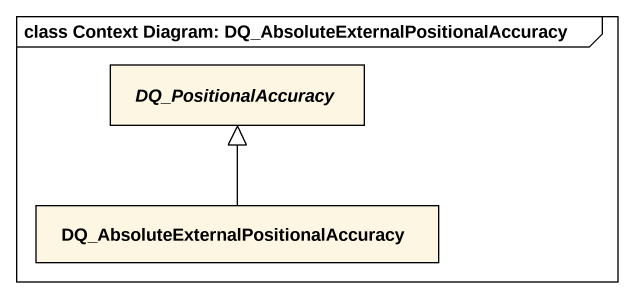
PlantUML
@startuml
mainframe class Context Diagram: DQ_AbsoluteExternalPositionalAccuracy
hide circle
hide empty members
abstract class DQ_PositionalAccuracy
class "DQ_AbsoluteExternalPositionalAccuracy" as DQ_AbsoluteExternalPositiona
DQ_AbsoluteExternalPositiona -up-|> DQ_PositionalAccuracy
@enduml
